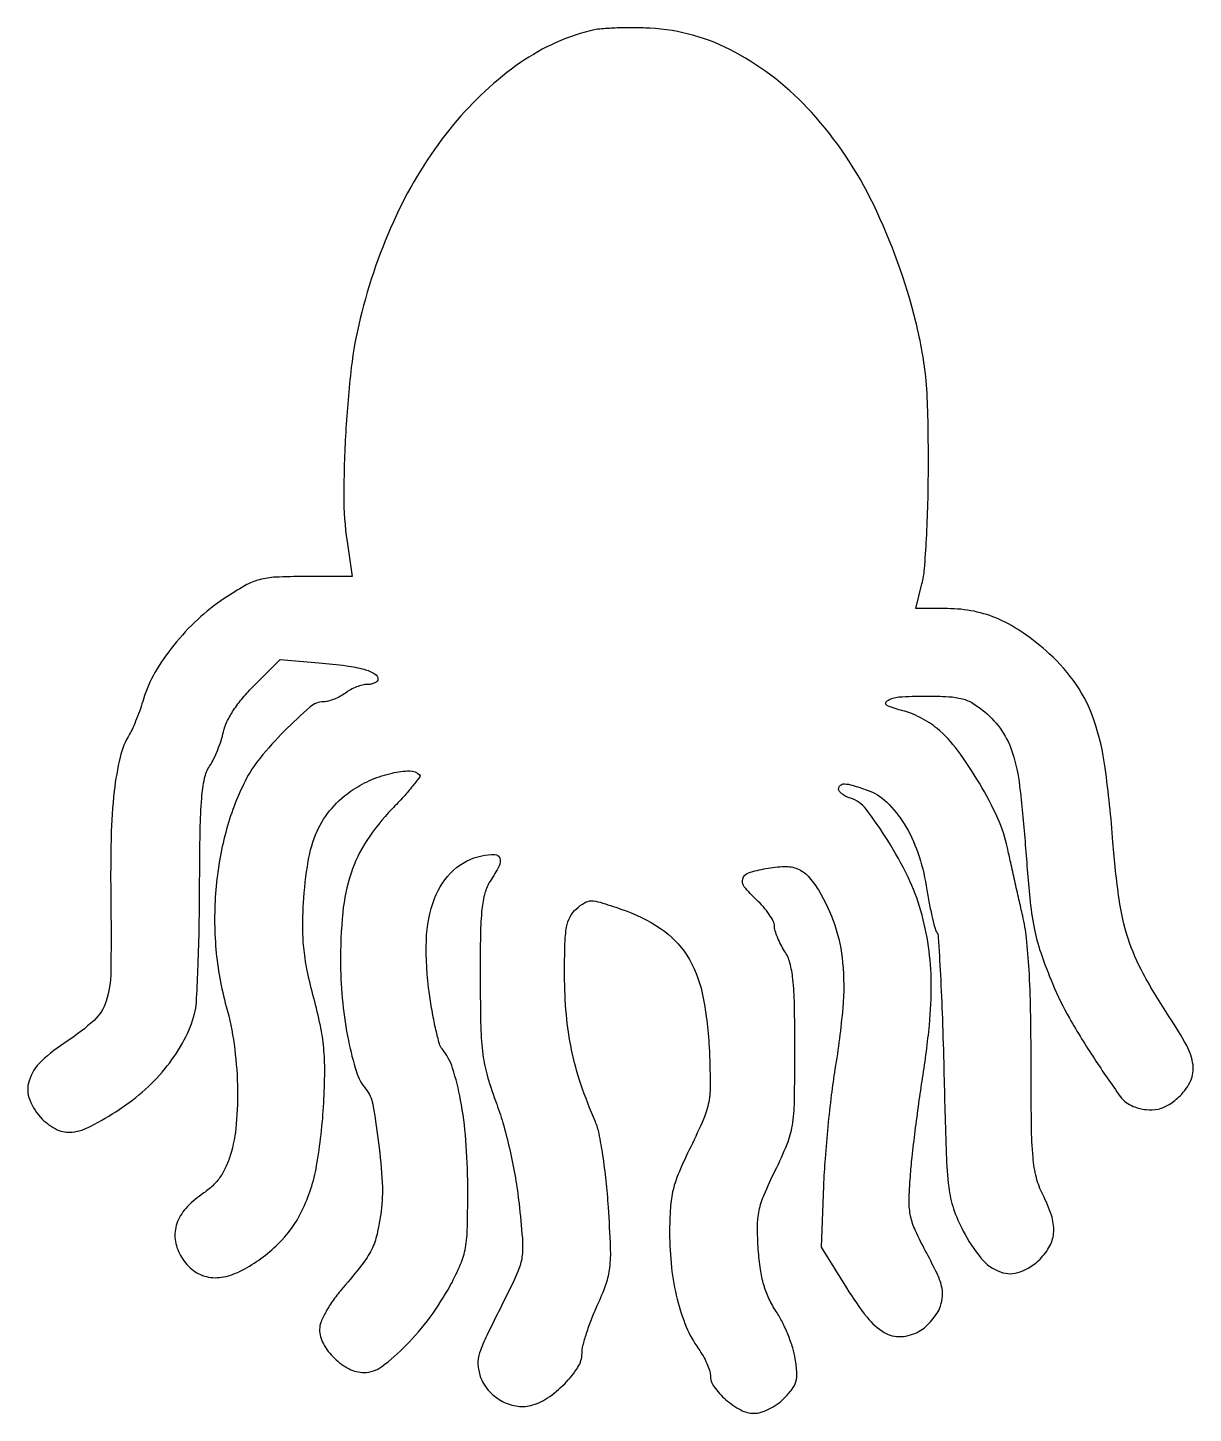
# Model space of a CAD drawing. Extents: x 0 to 200, y 0 to 238.
import ezdxf

# ---------------------------------------------------------------- set-up
doc = ezdxf.new("R2010")
doc.units = 0

msp = doc.modelspace()

# ---------------------------------------------------------------- linework, layer by layer
msp.add_lwpolyline([(96.382679, 237.114597, 0.094212), (83.709537, 231.1266, 0.067015), (72.328207, 220.241816, 0.059901), (63.139788, 205.395637, 0.048774), (56.951117, 187.736556, 0.030988), (55.442731, 179.33535, 0.014351), (54.478626, 168.280934, 0.014205), (54.151945, 157.353461, 0.036834), (54.719607, 149.5), (55.600604, 143.5), (47.463594, 143.5, 0.01089), (42.438058, 143.390532, 0.055642), (39.682288, 142.960701, 0.063443), (37.254626, 141.955371, 0.016701), (33.667738, 139.742737, 0.04046), (29.103855, 136.149177, 0.036522), (25.006489, 131.750104, 0.037974), (21.773277, 127.034057, 0.058526), (19.812606, 122.5, -0.011839), (19.265974, 120.821911, -0.010239), (18.614995, 119.0875, -0.010355), (17.960172, 117.539768, -0.029345), (17.419345, 116.5, 0.076274), (15.803865, 112.52534, 0.030368), (14.787688, 106.71287, 0.022414), (14.252796, 98.805183, 0.009081), (14.203554, 88, -0.00693), (14.200418, 75.690172, -0.071675), (13.408158, 70.692566, -0.132324), (11.322465, 67.391158, -0.043025), (6.718615, 63.83108, 0.045983), (2.282481, 60.358639, 0.127221), (0.187045, 57.028741, 0.172419), (0.294868, 53.751744, 0.10312), (2.454545, 50.454545, 0.085217), (5.018013, 48.642301, 0.143085), (7.601124, 48.222491, 0.091829), (10.805768, 49.235864, 0.022012), (15.630665, 52.085132, 0.04005), (20.095379, 55.532399, 0.041543), (23.894227, 59.608569, 0.043696), (26.789179, 64.028914, 0.057783), (28.559704, 68.5, 0.051522), (28.879738, 70.500186, 0.003795), (29.147123, 76.053125, 0.00525), (29.346625, 82.695498, 0.003956), (29.431473, 90, -0.003037), (29.529836, 100.059848, -0.016474), (29.795954, 105.509268, -0.030097), (30.279952, 108.8968, -0.095739), (31.151839, 111, 0.032964), (31.836048, 112.20061, 0.017711), (32.526245, 113.760128, 0.017566), (33.120108, 115.40687, 0.026257), (33.511064, 116.885541, -0.064034), (34.097268, 118.575581, -0.030478), (35.248584, 120.573846, -0.027585), (36.823255, 122.694114, -0.022865), (38.718763, 124.771395), (43.219076, 129.271708), (49.859538, 128.708174, -0.010572), (54.595521, 128.205209, -0.035978), (57.635593, 127.592523, -0.060665), (59.443648, 126.845129, -0.270749), (60, 125.893011, -0.19308), (59.863195, 125.551947, -0.087543), (59.468644, 125.262322, -0.067385), (58.883428, 125.065775, -0.047398), (58.19113, 125, 0.062488), (57.358927, 124.895586, 0.030896), (56.343408, 124.568717, 0.030083), (55.317028, 124.093864, 0.038541), (54.44113, 123.531803, -0.037371), (53.566079, 122.967395, -0.029159), (52.542156, 122.485547, -0.02993), (51.530132, 122.148261, -0.061118), (50.702381, 122.031803, 0.17672), (48.354169, 121.127714, 0.018476), (43.984396, 117.021643, 0.023861), (39.795665, 112.358359, 0.054149), (37.217877, 108.388705, 0.05281), (33.899139, 99.630718, 0.043425), (32.207803, 89.771843, 0.042595), (32.228565, 79.561712, 0.045822), (34, 69.757441, -0.033347), (35.335128, 63.292685, -0.027463), (35.912687, 56.271859, -0.028314), (35.716127, 49.598497, -0.051195), (34.693567, 44.234108, -0.03678), (33.893301, 42.134737, -0.048853), (32.851528, 40.378304, -0.048781), (31.487439, 38.855443, -0.036518), (29.720808, 37.456253, 0.060833), (27.04623, 35.118204, 0.099688), (25.52483, 32.534628, 0.11387), (25.233745, 29.817299, 0.098168), (26.127172, 27.082496, 0.090442), (28.089808, 24.713503, 0.116456), (30.606936, 23.445401, 0.109282), (33.551247, 23.395032, 0.072595), (36.741355, 24.543383, 0.070143), (42.854168, 29.005223, 0.086945), (46.979697, 34.702141, 0.070028), (49.48667, 42.435655, 0.030176), (50.714935, 53.228202, 0.010983), (50.883031, 58.645619, 0.025999), (50.709825, 62.677382, 0.027805), (50.129337, 66.50486, 0.014361), (49.002458, 71.214987, -0.013935), (47.92751, 75.691197, -0.025004), (47.333686, 79.422629, -0.025724), (47.124889, 83.121949, -0.015796), (47.241212, 87.486785, -0.02663), (48.044528, 94.662874, -0.062032), (49.581486, 99.839166, -0.077566), (52.074054, 103.750627, -0.065994), (55.767875, 106.969637, -0.046156), (58.961933, 108.684725, -0.045206), (62.438499, 109.799063, -0.04823), (65.487222, 110.177342, -0.205955), (67.153085, 109.513581, -0.374074), (67.178723, 109.145184, -0.007884), (65.966316, 107.590098, -0.014252), (64.392385, 105.745825, -0.008615), (62.429964, 103.64861, 0.04774), (58.110598, 98.241526, 0.064702), (55.397732, 92.616849, 0.056107), (53.976538, 85.885663, 0.026467), (53.593672, 77, 0.022841), (53.963389, 70.349321, 0.024776), (54.936916, 63.940384, 0.025362), (56.31311, 58.573252, 0.098064), (57.944985, 55.566289, -0.130099), (59.114165, 53.043497, -0.012866), (60.117865, 46.380096, -0.017135), (60.734139, 39.513345, -0.046816), (60.547562, 34.647006, -0.021956), (59.848016, 30.708651, -0.060712), (58.907992, 28.059426, -0.050843), (57.26464, 25.4605, -0.011994), (53.993098, 21.492025, 0.021978), (52.392828, 19.469934, 0.028282), (51.115999, 17.473386, 0.031096), (50.255256, 15.692654, 0.097326), (50, 14.393726, 0.127686), (50.643618, 11.914507, 0.073551), (52.533908, 9.452747, 0.072961), (55.07714, 7.623791, 0.120021), (57.638383, 7, 0.162427), (60.655704, 8.006752, 0.036886), (64.774524, 11.603412, 0.035885), (68.97076, 16.510249, 0.034744), (72.472336, 22.018, 0.023886), (74.186105, 25.574201, 0.057684), (75.008574, 28.370427, 0.037872), (75.346261, 31.909802, 0.005783), (75.401895, 39, 0.018373), (75.08351, 46.864382, 0.026907), (74.178912, 53.729878, 0.030476), (72.808294, 59.194705, 0.096814), (71.011399, 62.486265, -0.1068), (70.554837, 63.363387, -0.009884), (69.952339, 65.749117, -0.012377), (69.354479, 68.655884, -0.009403), (68.838449, 71.867958, -0.0416), (68.306297, 81.139352, -0.083956), (69.708294, 88.30035, -0.115693), (72.947486, 93.125466, -0.138838), (77.798075, 95.609615, -0.048821), (80.03944, 95.83412, -0.323354), (80.900919, 95.214908, -0.204207), (80.79293, 93.88103, -0.0241), (79.25, 91.258796, 0.079739), (78.342885, 89.232411, 0.039894), (77.833314, 86.463773, 0.021827), (77.58242, 82.188762, 0.004359), (77.534604, 74.543979, 0.005227), (77.642912, 66.15964, 0.026811), (78.000566, 61.522659, 0.038205), (78.797595, 57.726665, 0.018346), (80.364062, 53, -0.020685), (81.564414, 49.320522, -0.013101), (82.671147, 44.945706, -0.012805), (83.582838, 40.35327, -0.015465), (84.193806, 36, -0.006428), (84.7676, 30.019552, -0.046042), (84.740852, 27.119644, -0.068045), (84.168319, 24.750583, -0.022983), (82.720742, 21.5, 0.002195), (78.672844, 13.340683, 0.03207), (77.445409, 10.371699, 0.091789), (77.158917, 8.407548, 0.075127), (77.556586, 6.319534, 0.09396), (78.911405, 3.983412, 0.083946), (81.075464, 2.195936, 0.086071), (83.654035, 1.251277, 0.10674), (86.202573, 1.335995, 0.087617), (89.080532, 2.623605, 0.04959), (92.024111, 5.075803, 0.050137), (94.294062, 7.900562, 0.145192), (95, 10.280367, -0.062248), (95.164888, 11.599683, -0.015157), (95.770151, 13.712648, -0.015305), (96.618196, 16.110805, -0.014708), (97.62179, 18.485057, 0.021652), (99.129472, 22.194635, 0.057655), (99.77325, 24.974722, 0.038539), (99.894518, 28.405302, 0.005657), (99.525657, 35.3559, 0.01039), (99.139267, 39.884662, 0.011378), (98.57354, 44.257832, 0.010927), (97.924041, 47.96899, 0.053481), (97.291385, 50, -0.020932), (94.823324, 56.420797, -0.029408), (93.208078, 62.341855, -0.0297), (92.309135, 68.365796, -0.021992), (92.007639, 75.095012, -0.006206), (92.071078, 80.556182, -0.037995), (92.352208, 83.358663, -0.076217), (92.955761, 85.131868, -0.088988), (94.041849, 86.537873, -0.04801), (95.4232, 87.565528, -0.138479), (96.563085, 87.879115, -0.073123), (98.102624, 87.642135, -0.007236), (101.671375, 86.486411, -0.064977), (108.45264, 83.148321, -0.104343), (112.949206, 78.56332, -0.090523), (115.602119, 72.057129, -0.039541), (116.792526, 62.776825, -0.008022), (116.995093, 56.54456, -0.049905), (116.729516, 53.362952, -0.056856), (115.845502, 50.470339, -0.012185), (113.632405, 45.702232, 0.013297), (111.637308, 41.378663, 0.041372), (110.619459, 38.338232, 0.043954), (110.148185, 35.271807, 0.016527), (110.010824, 30.925406, 0.027394), (110.343491, 25.015649, 0.033345), (111.322979, 19.560836, 0.036718), (112.883736, 14.815189, 0.05697), (114.967003, 11.046341, -0.024317), (115.745117, 9.832778, -0.024224), (116.402807, 8.547871, -0.024932), (116.86522, 7.372421, -0.081415), (117, 6.550175, 0.156972), (117.643706, 4.55031, 0.057587), (119.664774, 2.327298, 0.057068), (122.207856, 0.572935, 0.123084), (124.5, 0, 0.076336), (125.6875, 0.182361, 0.039358), (127.085131, 0.746158, 0.037606), (128.477856, 1.575857, 0.043263), (129.661909, 2.571, 0.033542), (131.024938, 4.130289, 0.094132), (131.670586, 5.421836, 0.084613), (131.83376, 6.940517, 0.02373), (131.57267, 9.321, 0.036195), (131.132997, 11.206828, 0.020093), (130.341391, 13.433372, 0.01995), (129.353977, 15.634587, 0.030274), (128.308229, 17.452182, -0.035419), (127.04977, 19.692445, -0.03969), (126.1746, 22.005812, -0.034512), (125.59359, 24.687824, -0.01823), (125.226746, 28.075011, -0.017403), (125.080054, 32.078373, -0.053231), (125.363173, 34.776807, -0.048705), (126.224184, 37.481171, -0.012831), (128.124732, 41.611846, 0.017951), (130.166911, 46.172732, 0.056455), (131.067618, 49.398345, 0.035908), (131.42218, 53.429765, 0.004121), (131.492334, 62.544696, 0.004408), (131.42106, 70.159056, 0.021522), (131.157479, 74.459699, 0.038867), (130.644034, 77.250471, 0.080272), (129.742334, 79.270496, -0.024997), (129.075456, 80.408529, -0.023639), (128.511811, 81.628492, -0.02435), (128.117309, 82.75503, -0.072163), (128, 83.563607, 0.119885), (127.801254, 84.380601, 0.030406), (127.096389, 85.5617, 0.029238), (126.101287, 86.851028, 0.025923), (124.923876, 88.07111, -0.03289), (122.828746, 90.303547, -0.249771), (122.553738, 91.671456, -0.246264), (123.53581, 92.676081, -0.032108), (126.532668, 93.440151, -0.039483), (129.725042, 93.781497, -0.104515), (131.972553, 93.370944, -0.11146), (133.775496, 92.10827, -0.048513), (135.533634, 89.751284, -0.054889), (138.338116, 83.704537, -0.0582), (139.68978, 77.310666, -0.045262), (139.702241, 69.525394, -0.018397), (138.372708, 59, 0.010371), (137.745936, 54.606388, 0.005699), (137.151914, 49.20625, 0.005678), (136.673627, 43.710391, 0.009042), (136.403103, 39), (135.9904, 28.5), (140.35347, 21.5, 0.026387), (143.872113, 16.467032, 0.092648), (146.823902, 13.861714, 0.149589), (149.689575, 13.156224, 0.114465), (152.804871, 14.063953, 0.053602), (153.899142, 14.842799, 0.035357), (154.980088, 15.947691, 0.035464), (155.889298, 17.187232, 0.056006), (156.462295, 18.373221, 0.068789), (156.81871, 20.124184, 0.079579), (156.656766, 21.817009, 0.048391), (155.871599, 23.961954, 0.010773), (154.104498, 27.448, -0.014023), (152.179965, 31.306592, -0.056105), (151.344444, 33.806715, -0.057156), (151.093377, 36.407376, -0.014916), (151.29411, 40.605714, -0.008091), (151.608544, 43.948514, -0.003447), (152.132587, 48.412303, -0.00341), (152.75698, 53.16684, -0.004472), (153.395667, 57.5, 0.013742), (154.562883, 66.583205, 0.02771), (154.886907, 73.792808, 0.033253), (154.403752, 80.057232, 0.033784), (153.094824, 86.168417, 0.042613), (150.894627, 91.948513, 0.02747), (147.432655, 98.228511, 0.023972), (143.696007, 103.612818, 0.153399), (141.010837, 105.496561, -0.039495), (140.241284, 105.809549, -0.049523), (139.590683, 106.221255, -0.05788), (139.141776, 106.664269, -0.170724), (139, 107.067388, -0.219102), (139.290364, 107.6982, -0.188097), (139.985641, 107.941154, -0.064388), (141.344491, 107.715896, -0.010639), (143.87612, 106.89334, -0.108184), (147.2446, 104.823662, -0.063071), (150.232839, 101.115739, -0.054929), (152.571915, 96.180678, -0.04364), (154.006931, 90.456614, 0.007033), (154.474209, 87.774313, 0.009211), (154.980566, 85.338526, 0.007131), (155.468492, 83.324156, 0.081619), (155.796452, 82.579348, -0.130537), (156.091916, 81.681907, -0.001433), (156.452136, 75.207683, -0.004361), (156.782552, 67.701865, -0.002812), (157.040606, 59, 0.001874), (157.444778, 44.450018, 0.021705), (157.871729, 38.762126, 0.051887), (158.705488, 35.068459, 0.039685), (160.338408, 31.259601, 0.05128), (163.463543, 26.559785, 0.133937), (166.748433, 24.238267, 0.178754), (170.128312, 24.254603, 0.107105), (173.545455, 26.454545, 0.075436), (175.233489, 28.746479, 0.11123), (175.879967, 31.150721, 0.090876), (175.484689, 33.953128, 0.037543), (174, 37.5, -0.056695), (172.91012, 40.411296, -0.03938), (172.328451, 43.878309, -0.019093), (172.061324, 49.289713, -0.002785), (172, 60.297307, 0.004763), (171.915823, 69.133347, 0.009641), (171.649224, 76.084584, 0.011973), (171.207409, 81.489642, 0.031169), (170.555799, 85.335865, -0.001537), (169.918102, 88.095867, -0.000985), (169.193686, 91.30491, -0.000989), (168.496498, 94.451113, -0.001851), (167.946844, 97, 0.055101), (166.293573, 102.009345, 0.026016), (163.14018, 108.053266, 0.025975), (159.399435, 113.702858, 0.058692), (155.89216, 117.437288, 0.032257), (154.582319, 118.402409, 0.022554), (152.995121, 119.322642, 0.02284), (151.387004, 120.069226, 0.04322), (150.023955, 120.494739, -0.048557), (147.365945, 121.355685, -0.59951), (147.299064, 122.185784, -0.127209), (149.317915, 122.850369, -0.016241), (153.923275, 123, -0.012442), (157.875607, 122.901637, -0.052767), (160.210172, 122.536372, -0.072303), (162.039486, 121.752162, -0.037557), (164.059249, 120.296691, -0.068762), (166.983466, 117.055178, -0.073983), (168.831873, 113.218664, -0.045623), (170.024135, 107.627588, -0.01074), (170.954855, 98.105627, 0.004285), (171.780109, 88.365427, 0.024688), (172.514322, 83.246535, 0.035336), (173.641789, 79.050009, 0.014835), (175.718074, 73.580025, 0.031614), (178.570402, 67.759489, 0.015959), (182.84873, 60.793476, 0.010595), (187.298696, 54.342827, 0.145851), (189.525488, 52.628593, 0.061071), (191.747977, 52.074298, 0.086788), (193.777299, 52.177308, 0.084844), (195.684428, 52.968256, 0.055801), (197.545455, 54.454545, 0.088732), (199.366839, 57.069459, 0.142762), (199.763923, 59.736675, 0.09072), (198.676593, 63.05374, 0.022068), (195.692895, 68.010676, -0.021341), (191.231995, 75.397434, -0.04724), (188.633691, 81.438296, -0.043409), (187.092756, 88.170132, -0.015578), (186.04015, 97.960015, 0.014594), (184.696288, 110.694334, 0.047942), (182.769656, 118.917583, 0.068302), (179.763055, 124.950434, 0.059407), (175.117477, 130.274902, 0.030835), (170.696275, 133.799702, 0.048813), (166.479578, 136.179776, 0.053937), (162.211304, 137.540171, 0.050236), (157.646135, 138), (152.212595, 138), (153.292688, 142.25, 0.042298), (153.714952, 144.796516, 0.006406), (154.060698, 149.951562, 0.007141), (154.304518, 156.062599, 0.006123), (154.390466, 162.5, 0.005453), (154.305194, 171.201061, 0.016615), (153.986658, 177.101562, 0.021918), (153.340934, 182.002946, 0.017494), (152.230689, 187.216904, 0.050985), (144.959578, 207.344048, 0.072021), (134.3319, 223.136576, 0.08464), (121.219329, 233.435309, 0.11155), (106.629683, 237.547376, 0.012046), (103.671415, 237.631561, 0.011642), (100.678631, 237.574913, 0.011634), (98.048087, 237.402428, 0.041221)], format="xyb", close=True)

doc.saveas('drawing.dxf')
